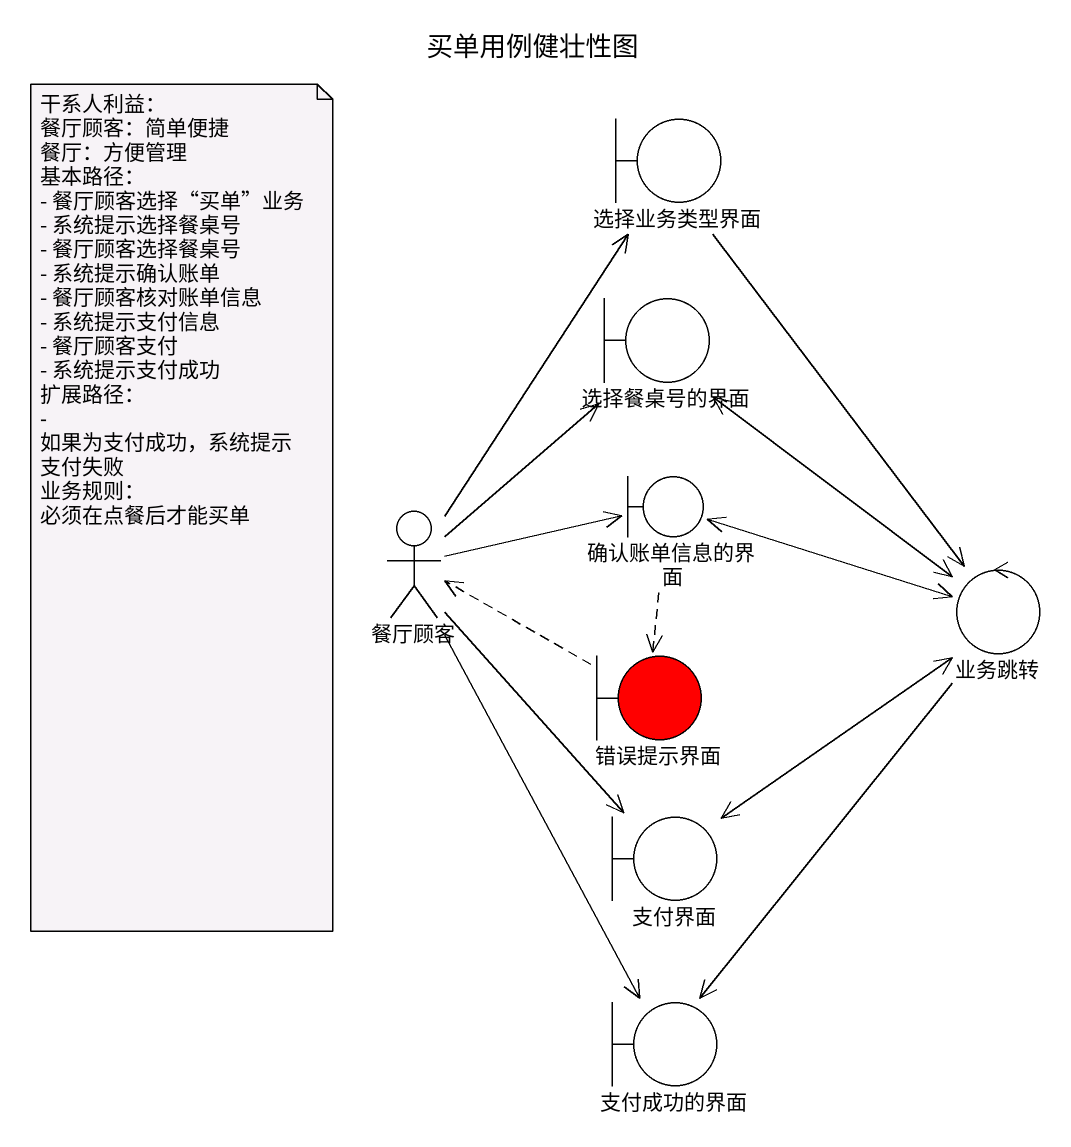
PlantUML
@startuml
title 买单用例健壮性图
boundary 选择业务类型界面
boundary 选择餐桌号的界面
actor 餐厅顾客
boundary 确认账单信息的界面
control 业务跳转
boundary 错误提示界面 #FF0000
boundary 支付界面
boundary 支付成功的界面
选择业务类型界面 --> 业务跳转
选择餐桌号的界面 --> 业务跳转
餐厅顾客 -up-> 选择业务类型界面
餐厅顾客 -up-> 选择餐桌号的界面
餐厅顾客 -right-> 确认账单信息的界面
餐厅顾客 --> 支付界面
餐厅顾客 --> 支付成功的界面
确认账单信息的界面 -right-> 业务跳转
确认账单信息的界面 ..> 错误提示界面
业务跳转 -up-> 选择餐桌号的界面
业务跳转 -left-> 确认账单信息的界面
业务跳转 --> 支付界面
业务跳转 --> 支付成功的界面
错误提示界面 .left.> 餐厅顾客
支付界面 -up-> 业务跳转
note as N1
  干系人利益：
  餐厅顾客：简单便捷
  餐厅：方便管理
  基本路径：
  - 餐厅顾客选择“买单”业务
  - 系统提示选择餐桌号
  - 餐厅顾客选择餐桌号
  - 系统提示确认账单
  - 餐厅顾客核对账单信息
  - 系统提示支付信息
  - 餐厅顾客支付
  - 系统提示支付成功
  扩展路径：
  - 如果为支付成功，系统提示支付失败
  业务规则：
  必须在点餐后才能买单
end note
@enduml
